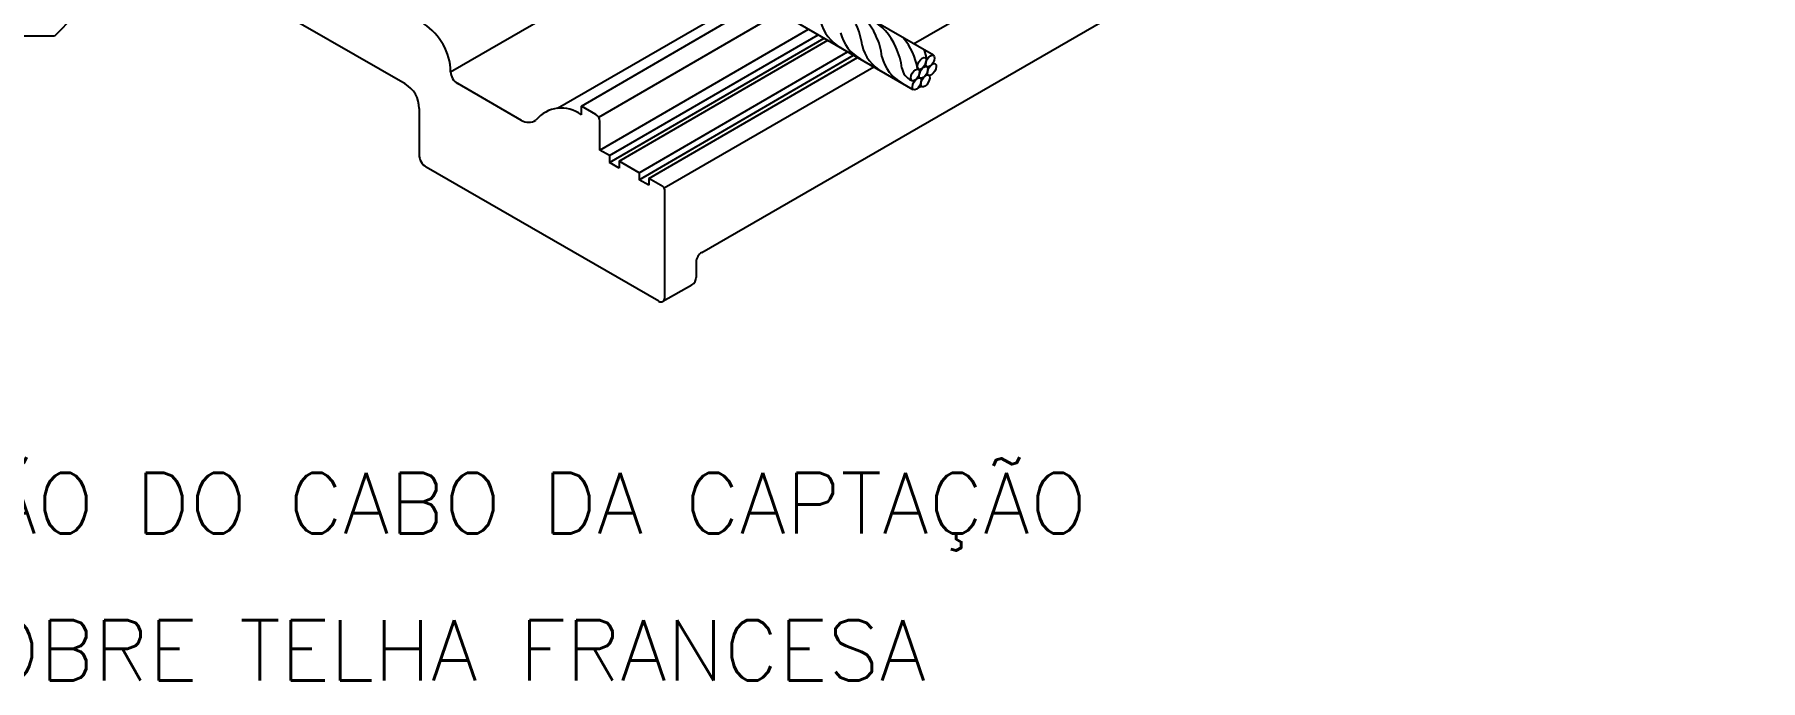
# Model space of a CAD drawing. Header units: millimetres. Extents: x -5651.9 to -5636.8, y -4743.5 to -4733.2.
# Drawn here: x -5646.8 to -5636.81, y -4743.54 to -4739.8 of the extents above; entities that cross this region are included whole.
import ezdxf
from ezdxf.enums import TextEntityAlignment as Align

# ---------------------------------------------------------------- set-up
doc = ezdxf.new("R2010")
doc.units = ezdxf.units.MM
doc.header["$LTSCALE"] = 10
doc.layers.add('Termotécnica', color=7, linetype='Continuous')
doc.styles.add('r140', font='romans.shx')

msp = doc.modelspace()

# ---------------------------------------------------------------- linework, layer by layer
at = {"layer": 'Termotécnica', "color": 2}
for p, q in [((-5641.7122, -4739.855), (-5636.8128, -4737.0264)), ((-5642.9374, -4741.0623), (-5636.8348, -4737.5389)), ((-5641.5979, -4739.9209), (-5644.1999, -4738.4197)), ((-5641.7144, -4740.1204), (-5644.4161, -4738.5599)), ((-5645.5783, -4738.6813), (-5646.6831, -4739.8116)), ((-5644.3911, -4740.0163), (-5643.1426, -4739.2955)), ((-5644.655, -4740.0869), (-5645.8703, -4739.3853)), ((-5643.7726, -4740.228), (-5642.6528, -4739.5784)), ((-5646.6831, -4739.8116), (-5646.9331, -4739.8116)), ((-5643.4723, -4740.5021), (-5642.2655, -4739.8021)), ((-5643.4156, -4740.5348), (-5642.2088, -4739.8348)), ((-5643.3009, -4740.601), (-5642.0942, -4739.901)), ((-5643.2443, -4740.6338), (-5642.0375, -4739.9337)), ((-5643.1556, -4740.6884), (-5641.943, -4739.9883)), ((-5643.9815, -4740.2979), (-5644.3501, -4740.0851)), ((-5644.573, -4740.229), (-5644.573, -4740.497)), ((-5643.4723, -4740.5021), (-5643.528, -4740.4699)), ((-5643.4723, -4740.5021), (-5643.4723, -4740.5421)), ((-5643.1859, -4741.3451), (-5644.532, -4740.568)), ((-5643.4156, -4740.5749), (-5643.4723, -4740.5421)), ((-5643.4156, -4740.5348), (-5643.4156, -4740.5749)), ((-5643.3009, -4740.601), (-5643.4156, -4740.5348)), ((-5643.3009, -4740.601), (-5643.3009, -4740.6411)), ((-5643.2443, -4740.6738), (-5643.3009, -4740.6411)), ((-5643.1637, -4740.6803), (-5643.2443, -4740.6338)), ((-5643.2443, -4740.6338), (-5643.2443, -4740.6738)), ((-5643.1526, -4741.3259), (-5643.1526, -4740.6995)), ((-5642.9702, -4741.1191), (-5642.9702, -4741.2064)), ((-5643.1637, -4741.3451), (-5642.9948, -4741.249))]:
    msp.add_line(p, q, dxfattribs=at)
at = {"layer": 'Termotécnica', "color": 3}
for p, q in [((-5643.6348, -4740.2148), (-5642.5951, -4739.6117)), ((-5643.534, -4740.2799), (-5642.4884, -4739.6733)), ((-5643.528, -4740.4699), (-5642.3212, -4739.7699)), ((-5641.6871, -4740.1102), (-5641.6679, -4740.0991)), ((-5643.6348, -4740.2659), (-5643.6348, -4740.2148)), ((-5643.5502, -4740.2636), (-5643.6348, -4740.2148)), ((-5643.528, -4740.4699), (-5643.528, -4740.3021))]:
    msp.add_line(p, q, dxfattribs=at)
at = {"layer": 'Termotécnica', "color": 1}
for p, q in [((-5643.4723, -4740.5421), (-5642.2309, -4739.822)), ((-5643.3009, -4740.6411), (-5642.0596, -4739.921))]:
    msp.add_line(p, q, dxfattribs=at)
for centre, radius, start, end in [((-5642.2437, -4739.9414), 0.3403, 23.27282, 60.54234), ((-5642.1284, -4740.008), 0.3403, 23.27282, 60.54234), ((-5642.0226, -4739.6714), 0.2338, 193.19123, 241.68838), ((-5641.9073, -4739.738), 0.2338, 193.19123, 241.68838), ((-5642.3693, -4739.9003), 0.3603, 5.91315, 26.34798), ((-5642.254, -4739.9669), 0.3603, 5.91315, 26.34798), ((-5642.0428, -4740.0551), 0.3578, 8.90896, 41.11915), ((-5641.7833, -4739.8098), 0.2338, 193.19123, 241.68838), ((-5642.1387, -4740.0335), 0.3603, 5.91315, 26.34798), ((-5641.9895, -4740.0018), 0.3578, 8.90896, 17.97647), ((-5641.668, -4739.8764), 0.2338, 193.19123, 241.68838), ((-5641.6873, -4739.9801), 0.0944, 189.88042, 245.82992)]:
    msp.add_arc(centre, radius, start, end, dxfattribs=at)
at = {"layer": 'Termotécnica', "color": 2}
for centre, radius, start, end in [((-5644.7317, -4740.0256), 0.3408, 1.55883, 57.07672), ((-5644.3091, -4740.0141), 0.082, 181.55883, 240), ((-5644.737, -4740.229), 0.164, 0, 60), ((-5643.9405, -4740.2269), 0.082, 240, 301.41211), ((-5643.7504, -4740.4165), 0.1898, 52.49597, 140.93246), ((-5644.491, -4740.497), 0.082, 180, 240), ((-5643.1748, -4740.6995), 0.0222, 0, 60), ((-5642.9046, -4741.1191), 0.0656, 120, 180), ((-5643.0194, -4741.2064), 0.0492, 300, 0), ((-5643.1748, -4741.3259), 0.0222, 240, 0)]:
    msp.add_arc(centre, radius, start, end, dxfattribs=at)
at = {"layer": 'Termotécnica', "color": 3}
msp.add_arc((-5643.5724, -4740.3021), 0.0444, 0, 60, dxfattribs=at)
at = {"layer": 'Termotécnica', "color": 2}
for centre in [(-5641.6172, -4739.9543), (-5641.703, -4740.0353), (-5641.6645, -4739.9687), (-5641.6552, -4740.0202), (-5641.607, -4740.0037), (-5641.6937, -4740.0869), (-5641.645, -4740.0697)]:
    msp.add_ellipse(centre, major_axis=(0.0192, 0.0333), ratio=0.509483, dxfattribs=at)

# ---------------------------------------------------------------- texts
at = {"layer": 'Termotécnica', "color": 5, "style": 'r140'}
for s, p in [('FIXAÇÃO DO CABO DA CAPTAÇÃO', (-5644.5197, -4742.7929)), ('SOBRE TELHA FRANCESA', (-5644.5197, -4743.6442))]:
    msp.add_text(s, height=0.35, dxfattribs=at).set_placement(p, align=Align.BOTTOM_CENTER)

doc.saveas('drawing.dxf')
